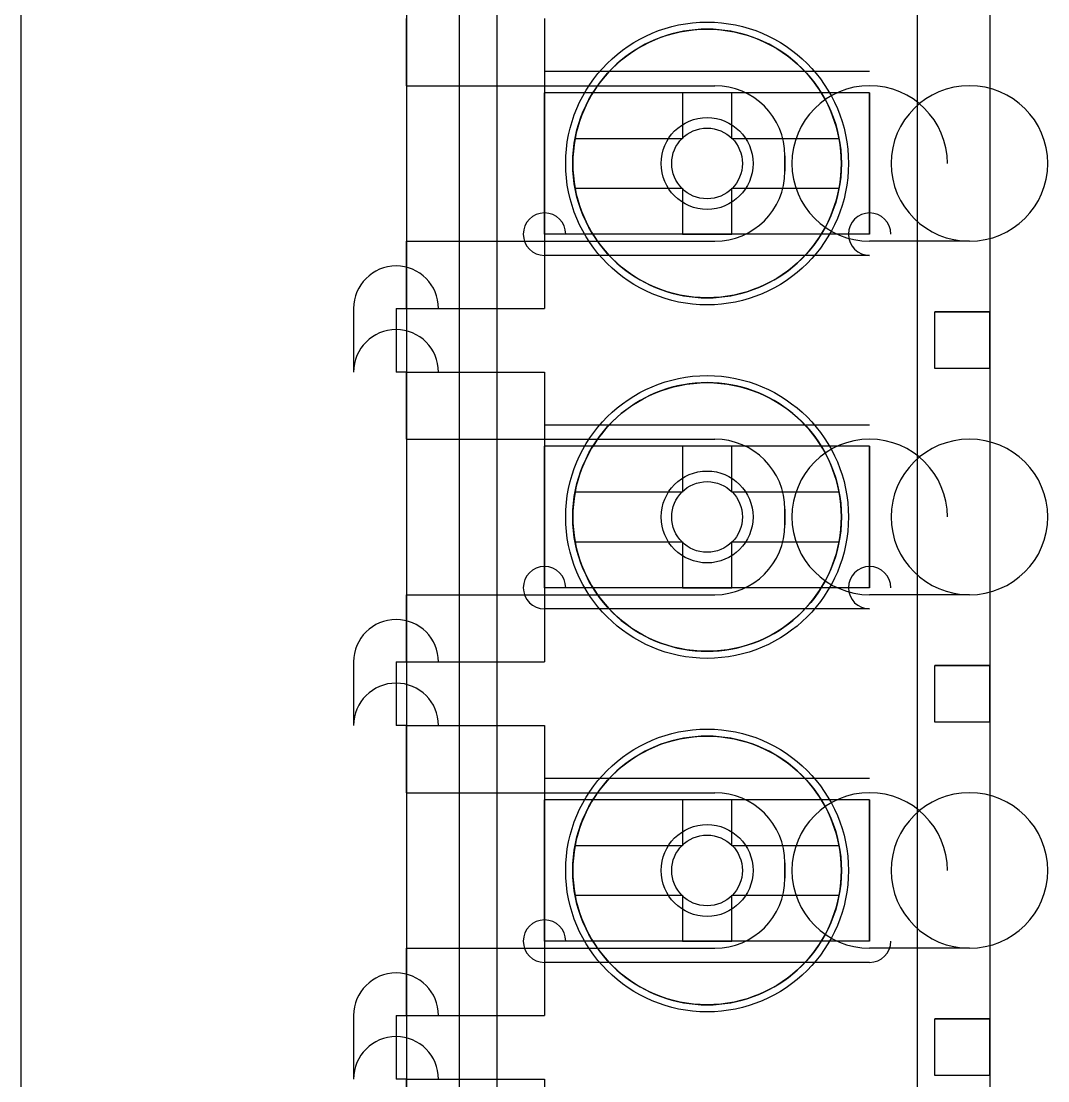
# Model space of a CAD drawing. Header units: millimetres. Extents: x 111.8 to 160, y -132.1 to -43.2.
# Drawn here: x 111.76 to 126.28, y -85.89 to -70.9 of the extents above; entities that cross this region are included whole.
import ezdxf

# ---------------------------------------------------------------- set-up
doc = ezdxf.new("R2010")
doc.units = ezdxf.units.MM
doc.layers.add('Feature', color=7, linetype='CONTINUOUS')

msp = doc.modelspace()

# ---------------------------------------------------------------- linework, layer by layer
at = {"layer": 'Feature'}
for p, q in [((111.76, -129.54), (111.76, -45.72)), ((111.76, -129.54, 1.58), (111.76, -45.72, 1.58)), ((111.76, -129.54, 1.58), (111.76, -45.72, 1.58)), ((111.76, -129.54), (111.76, -45.72)), ((117.957, -60.417, 8.73), (117.957, -100.417, 8.73)), ((117.957, -60.417, 8.73), (117.957, -100.417, 8.73)), ((118.487, -60.417, 13.03), (118.487, -100.417, 13.03)), ((118.487, -60.417, 13.03), (118.487, -100.417, 13.03)), ((124.433, -60.417, 13.03), (124.433, -100.417, 13.03)), ((124.433, -60.417, 13.03), (124.433, -100.417, 13.03)), ((125.463, -60.417, 1.63), (125.463, -100.417, 1.63)), ((125.463, -60.417, 1.63), (125.463, -100.417, 1.63)), ((117.213, -69.017, 1.63), (117.213, -71.817, 1.63)), ((117.213, -69.017, 1.63), (117.213, -71.817, 1.63)), ((117.213, -70.867, 8.73), (117.213, -74.967, 8.73)), ((117.213, -70.867, 8.73), (117.213, -74.967, 8.73)), ((117.213, -70.867, 8.13), (117.213, -74.967, 8.13)), ((117.213, -71.817, 2.43), (117.213, -70.867, 2.43)), ((117.213, -70.867, 8.13), (117.213, -74.967, 8.13)), ((117.213, -71.817, 2.43), (117.213, -70.867, 2.43)), ((119.163, -70.867, 8.13), (119.163, -74.967, 8.13)), ((119.163, -70.867, 8.13), (119.163, -74.967, 8.13)), ((119.163, -70.867, 2.43), (119.163, -71.817, 2.43)), ((119.163, -70.867, 2.43), (119.163, -71.817, 2.43)), ((125.463, -70.817, 4.63), (125.463, -75.017, 4.63)), ((125.463, -70.817, 4.63), (125.463, -75.017, 4.63)), ((119.163, -71.617, 5.58), (119.163, -71.617, 3.68)), ((123.763, -71.617, 3.68), (119.163, -71.617, 3.68)), ((123.763, -71.617, 5.58), (119.163, -71.617, 5.58)), ((119.163, -71.617, 5.58), (119.163, -71.617, 3.68)), ((123.763, -71.617, 3.68), (119.163, -71.617, 3.68)), ((123.763, -71.617, 5.58), (119.163, -71.617, 5.58)), ((123.763, -71.617, 5.58), (123.763, -71.617, 3.68)), ((123.763, -71.617, 5.58), (123.763, -71.617, 3.68)), ((117.213, -71.817, 1.63), (121.573, -71.817, 1.63)), ((117.213, -71.817, 2.43), (119.163, -71.817, 2.43)), ((117.213, -71.817, 1.63), (121.573, -71.817, 1.63)), ((117.213, -71.817, 2.43), (117.213, -71.817, 1.63)), ((117.213, -71.817, 2.43), (117.213, -71.817, 1.63)), ((117.213, -71.817, 2.43), (119.163, -71.817, 2.43)), ((119.163, -71.817, 2.43), (121.573, -71.817, 2.43)), ((119.163, -71.817, 2.43), (119.163, -74.017, 2.43)), ((119.163, -71.817, 2.43), (121.573, -71.817, 2.43)), ((119.163, -71.817, 2.43), (119.163, -74.017, 2.43)), ((119.163, -71.917, 3.38), (119.163, -73.917, 3.38)), ((119.163, -73.917, 5.88), (119.163, -71.917, 5.88)), ((123.763, -71.917, 3.38), (119.163, -71.917, 3.38)), ((123.763, -71.917, 5.88), (119.163, -71.917, 5.88)), ((119.163, -73.917, 5.88), (119.163, -71.917, 5.88)), ((123.763, -71.917, 5.88), (119.163, -71.917, 5.88)), ((123.763, -71.917, 3.38), (119.163, -71.917, 3.38)), ((119.163, -71.917, 3.38), (119.163, -73.917, 3.38)), ((121.813, -71.917, 12.13), (121.113, -71.917, 12.13)), ((121.113, -71.917, 12.13), (121.113, -72.567, 12.13)), ((121.113, -71.917, 12.83), (121.113, -72.567, 12.83)), ((121.813, -71.917, 12.83), (121.113, -71.917, 12.83)), ((121.813, -71.917, 12.13), (121.113, -71.917, 12.13)), ((121.113, -71.917, 12.83), (121.113, -71.917, 12.13)), ((121.813, -71.917, 12.83), (121.113, -71.917, 12.83)), ((121.113, -71.917, 12.83), (121.113, -72.567, 12.83)), ((121.113, -71.917, 12.83), (121.113, -71.917, 12.13)), ((121.113, -71.917, 12.13), (121.113, -72.567, 12.13)), ((121.573, -71.817, 2.43), (121.573, -71.817, 1.63)), ((121.573, -71.817, 2.43), (121.573, -71.817, 1.63)), ((121.813, -72.567, 12.13), (121.813, -71.917, 12.13)), ((121.813, -72.567, 12.83), (121.813, -71.917, 12.83)), ((121.813, -72.567, 12.83), (121.813, -71.917, 12.83)), ((121.813, -72.567, 12.13), (121.813, -71.917, 12.13)), ((121.813, -71.917, 12.83), (121.813, -71.917, 12.13)), ((121.813, -71.917, 12.83), (121.813, -71.917, 12.13)), ((123.763, -72.917, 5.88), (123.763, -71.917, 5.88)), ((123.763, -71.917, 3.38), (123.763, -73.917, 3.38)), ((123.763, -72.917, 5.88), (123.763, -71.917, 5.88)), ((123.763, -71.917, 3.38), (123.763, -73.917, 3.38)), ((119.595, -72.567, 12.83), (119.595, -72.567, 12.13)), ((121.113, -72.567, 12.13), (119.595, -72.567, 12.13)), ((121.113, -72.567, 12.83), (119.595, -72.567, 12.83)), ((121.113, -72.567, 12.13), (119.595, -72.567, 12.13)), ((119.595, -72.567, 12.83), (119.595, -72.567, 12.13)), ((121.113, -72.567, 12.83), (119.595, -72.567, 12.83)), ((121.113, -72.567, 12.13), (121.113, -72.567, 12.83)), ((121.113, -72.567, 12.13), (121.113, -72.567, 12.83)), ((123.33, -72.567, 12.13), (121.813, -72.567, 12.13)), ((123.33, -72.567, 12.83), (121.813, -72.567, 12.83)), ((123.33, -72.567, 12.83), (121.813, -72.567, 12.83)), ((123.33, -72.567, 12.13), (121.813, -72.567, 12.13)), ((121.813, -72.567, 12.83), (121.813, -72.567, 12.13)), ((121.813, -72.567, 12.83), (121.813, -72.567, 12.13)), ((123.33, -72.567, 12.83), (123.33, -72.567, 12.13)), ((123.33, -72.567, 12.83), (123.33, -72.567, 12.13)), ((122.563, -72.807, 1.63), (122.563, -73.027, 1.63)), ((122.563, -72.807, 1.63), (122.563, -73.027, 1.63)), ((122.563, -73.027, 2.43), (122.563, -72.807, 2.43)), ((122.563, -72.807, 2.43), (122.563, -72.807, 1.63)), ((122.563, -72.807, 2.43), (122.563, -72.807, 1.63)), ((122.563, -73.027, 2.43), (122.563, -72.807, 2.43)), ((122.113, -72.917), (122.113, -72.917, 1.58)), ((122.113, -72.917), (122.113, -72.917, 1.58)), ((123.763, -73.917, 5.88), (123.763, -72.917, 5.88)), ((123.763, -73.917, 5.88), (123.763, -72.917, 5.88)), ((122.563, -73.027, 1.63), (122.563, -73.027, 2.43)), ((122.563, -73.027, 1.63), (122.563, -73.027, 2.43)), ((119.595, -73.267, 12.83), (119.595, -73.267, 12.13)), ((119.595, -73.267, 12.83), (121.113, -73.267, 12.83)), ((119.595, -73.267, 12.83), (121.113, -73.267, 12.83)), ((119.595, -73.267, 12.83), (119.595, -73.267, 12.13)), ((119.595, -73.267, 12.13), (121.113, -73.267, 12.13)), ((119.595, -73.267, 12.13), (121.113, -73.267, 12.13)), ((121.113, -73.267, 12.83), (121.113, -73.917, 12.83)), ((121.113, -73.267, 12.83), (121.113, -73.267, 12.13)), ((121.113, -73.267, 12.13), (121.113, -73.917, 12.13)), ((121.113, -73.267, 12.83), (121.113, -73.917, 12.83)), ((121.113, -73.267, 12.83), (121.113, -73.267, 12.13)), ((121.113, -73.267, 12.13), (121.113, -73.917, 12.13)), ((121.813, -73.267, 12.83), (123.33, -73.267, 12.83)), ((121.813, -73.917, 12.83), (121.813, -73.267, 12.83)), ((121.813, -73.917, 12.13), (121.813, -73.267, 12.13)), ((121.813, -73.267, 12.13), (123.33, -73.267, 12.13)), ((121.813, -73.267, 12.83), (123.33, -73.267, 12.83)), ((121.813, -73.267, 12.13), (121.813, -73.267, 12.83)), ((121.813, -73.267, 12.13), (123.33, -73.267, 12.13)), ((121.813, -73.917, 12.83), (121.813, -73.267, 12.83)), ((121.813, -73.917, 12.13), (121.813, -73.267, 12.13)), ((121.813, -73.267, 12.13), (121.813, -73.267, 12.83)), ((123.33, -73.267, 12.83), (123.33, -73.267, 12.13)), ((123.33, -73.267, 12.83), (123.33, -73.267, 12.13)), ((121.463, -73.417, 2.43), (121.463, -73.417, -1.97)), ((121.463, -73.417, 2.43), (121.463, -73.417, -1.97)), ((117.213, -74.017, 1.63), (121.573, -74.017, 1.63)), ((117.213, -74.017, 1.63), (117.213, -76.817, 1.63)), ((117.213, -74.017, 1.63), (117.213, -74.017, 2.43)), ((117.213, -74.967, 2.43), (117.213, -74.017, 2.43)), ((117.213, -74.017, 1.63), (117.213, -76.817, 1.63)), ((117.213, -74.017, 1.63), (121.573, -74.017, 1.63)), ((117.213, -74.017, 2.43), (119.163, -74.017, 2.43)), ((117.213, -74.017, 1.63), (117.213, -74.017, 2.43)), ((117.213, -74.967, 2.43), (117.213, -74.017, 2.43)), ((117.213, -74.017, 2.43), (119.163, -74.017, 2.43)), ((123.763, -73.917, 5.88), (119.163, -73.917, 5.88)), ((123.763, -73.917, 5.88), (119.163, -73.917, 5.88)), ((123.763, -73.917, 3.38), (119.163, -73.917, 3.38)), ((123.763, -73.917, 3.38), (119.163, -73.917, 3.38)), ((119.163, -74.017, 2.43), (121.573, -74.017, 2.43)), ((119.163, -74.017, 2.43), (119.163, -74.967, 2.43)), ((119.163, -74.017, 2.43), (119.163, -74.967, 2.43)), ((119.163, -74.017, 2.43), (121.573, -74.017, 2.43)), ((121.113, -73.917, 12.83), (121.813, -73.917, 12.83)), ((121.113, -73.917, 12.13), (121.813, -73.917, 12.13)), ((121.113, -73.917, 12.83), (121.113, -73.917, 12.13)), ((121.113, -73.917, 12.83), (121.113, -73.917, 12.13)), ((121.113, -73.917, 12.13), (121.813, -73.917, 12.13)), ((121.113, -73.917, 12.83), (121.813, -73.917, 12.83)), ((121.573, -74.017, 1.63), (121.573, -74.017, 2.43)), ((121.573, -74.017, 1.63), (121.573, -74.017, 2.43)), ((121.813, -73.917, 12.83), (121.813, -73.917, 12.13)), ((121.813, -73.917, 12.83), (121.813, -73.917, 12.13)), ((125.175, -74.017, 6.98), (123.763, -74.017, 6.98)), ((125.175, -74.017, 6.98), (123.763, -74.017, 6.98)), ((119.163, -74.217, 3.68), (119.163, -74.217, 5.58)), ((123.763, -74.217, 5.58), (119.163, -74.217, 5.58)), ((123.763, -74.217, 3.68), (119.163, -74.217, 3.68)), ((119.163, -74.217, 3.68), (119.163, -74.217, 5.58)), ((123.763, -74.217, 5.58), (119.163, -74.217, 5.58)), ((123.763, -74.217, 3.68), (119.163, -74.217, 3.68)), ((123.763, -74.217, 3.68), (123.763, -74.217, 5.58)), ((123.763, -74.217, 3.68), (123.763, -74.217, 5.58)), ((121.463, -74.817, 8.13), (121.463, -74.817, 12.83)), ((121.463, -74.817, 8.13), (121.463, -74.817, 12.83)), ((121.463, -74.917, 13.03), (121.463, -74.917, 8.13)), ((121.463, -74.917, 13.03), (121.463, -74.917, 8.13)), ((116.463, -74.967, 8.13), (116.463, -74.967, 5.83)), ((116.463, -74.967, 8.13), (116.463, -75.867, 8.13)), ((116.463, -74.967, 8.13), (116.463, -74.967, 5.83)), ((116.463, -74.967, 8.13), (116.463, -75.867, 8.13)), ((116.463, -74.967, 5.83), (116.463, -75.867, 5.83)), ((116.463, -74.967, 5.83), (116.463, -75.867, 5.83)), ((117.063, -74.967, 8.73), (117.213, -74.967, 8.73)), ((117.063, -74.967, 8.73), (117.063, -75.867, 8.73)), ((117.063, -74.967, 5.23), (117.213, -74.967, 5.23)), ((117.063, -74.967, 8.73), (117.213, -74.967, 8.73)), ((117.063, -74.967, 8.73), (117.063, -75.867, 8.73)), ((117.063, -74.967, 5.23), (117.063, -75.867, 5.23)), ((117.063, -74.967, 5.23), (117.213, -74.967, 5.23)), ((117.063, -74.967, 5.23), (117.063, -75.867, 5.23)), ((117.213, -74.967, 8.13), (117.213, -74.967, 8.73)), ((117.213, -74.967, 8.13), (117.213, -74.967, 8.73)), ((117.213, -74.967, 8.13), (119.163, -74.967, 8.13)), ((117.213, -74.967, 2.43), (119.163, -74.967, 2.43)), ((117.213, -74.967, 5.23), (117.213, -74.967, 2.43)), ((117.213, -74.967, 5.23), (117.213, -74.967, 2.43)), ((117.213, -74.967, 5.23), (117.213, -75.867, 5.23)), ((117.213, -74.967, 8.13), (119.163, -74.967, 8.13)), ((117.213, -74.967, 5.23), (117.213, -75.867, 5.23)), ((117.213, -74.967, 2.43), (119.163, -74.967, 2.43)), ((119.163, -74.967, 2.43), (119.163, -74.967, 8.13)), ((119.163, -74.967, 2.43), (119.163, -74.967, 8.13)), ((124.683, -75.817, 10.99), (124.683, -75.017, 10.99)), ((124.683, -75.017, 10.99), (125.463, -75.017, 4.63)), ((125.463, -75.017, 10.99), (124.683, -75.017, 10.99)), ((124.683, -75.017, 10.99), (125.463, -75.017, 4.63)), ((124.683, -75.817, 10.99), (124.683, -75.017, 10.99)), ((125.463, -75.017, 10.99), (124.683, -75.017, 10.99)), ((125.463, -75.017, 10.99), (125.463, -75.017, 4.63)), ((125.463, -75.817, 10.99), (125.463, -75.017, 10.99)), ((125.463, -75.017, 10.99), (125.463, -75.017, 4.63)), ((125.463, -75.817, 10.99), (125.463, -75.017, 10.99)), ((125.463, -75.817, 4.63), (124.683, -75.817, 10.99)), ((125.463, -75.817, 10.99), (124.683, -75.817, 10.99)), ((125.463, -75.817, 4.63), (124.683, -75.817, 10.99)), ((125.463, -75.817, 10.99), (124.683, -75.817, 10.99)), ((125.463, -75.817, 4.63), (125.463, -75.817, 10.99)), ((125.463, -75.817, 4.63), (125.463, -80.017, 4.63)), ((125.463, -75.817, 4.63), (125.463, -80.017, 4.63)), ((125.463, -75.817, 4.63), (125.463, -75.817, 10.99)), ((116.463, -75.867, 5.83), (116.463, -75.867, 8.13)), ((116.463, -75.867, 5.83), (116.463, -75.867, 8.13)), ((117.213, -75.867, 8.73), (117.063, -75.867, 8.73)), ((117.213, -75.867, 8.73), (117.063, -75.867, 8.73)), ((117.213, -75.867, 5.23), (117.063, -75.867, 5.23)), ((117.213, -75.867, 5.23), (117.063, -75.867, 5.23)), ((117.213, -75.867, 8.73), (117.213, -79.967, 8.73)), ((117.213, -75.867, 2.43), (117.213, -75.867, 5.23)), ((117.213, -75.867, 2.43), (119.163, -75.867, 2.43)), ((117.213, -75.867, 8.13), (119.163, -75.867, 8.13)), ((117.213, -75.867, 8.13), (117.213, -75.867, 8.73)), ((117.213, -75.867, 8.73), (117.213, -79.967, 8.73)), ((117.213, -75.867, 8.13), (117.213, -75.867, 8.73)), ((117.213, -75.867, 8.13), (117.213, -79.967, 8.13)), ((117.213, -75.867, 2.43), (117.213, -75.867, 5.23)), ((117.213, -76.817, 2.43), (117.213, -75.867, 2.43)), ((117.213, -75.867, 8.13), (119.163, -75.867, 8.13)), ((117.213, -75.867, 8.13), (117.213, -79.967, 8.13)), ((117.213, -75.867, 2.43), (119.163, -75.867, 2.43)), ((117.213, -76.817, 2.43), (117.213, -75.867, 2.43)), ((119.163, -75.867, 2.43), (119.163, -75.867, 8.13)), ((119.163, -75.867, 8.13), (119.163, -79.967, 8.13)), ((119.163, -75.867, 2.43), (119.163, -75.867, 8.13)), ((119.163, -75.867, 8.13), (119.163, -79.967, 8.13)), ((119.163, -75.867, 2.43), (119.163, -76.817, 2.43)), ((119.163, -75.867, 2.43), (119.163, -76.817, 2.43)), ((119.163, -76.617, 5.58), (119.163, -76.617, 3.68)), ((123.763, -76.617, 3.68), (119.163, -76.617, 3.68)), ((123.763, -76.617, 5.58), (119.163, -76.617, 5.58)), ((119.163, -76.617, 5.58), (119.163, -76.617, 3.68)), ((123.763, -76.617, 3.68), (119.163, -76.617, 3.68)), ((123.763, -76.617, 5.58), (119.163, -76.617, 5.58)), ((123.763, -76.617, 5.58), (123.763, -76.617, 3.68)), ((123.763, -76.617, 5.58), (123.763, -76.617, 3.68)), ((117.213, -76.817, 1.63), (121.573, -76.817, 1.63)), ((117.213, -76.817, 2.43), (119.163, -76.817, 2.43)), ((117.213, -76.817, 1.63), (121.573, -76.817, 1.63)), ((117.213, -76.817, 2.43), (117.213, -76.817, 1.63)), ((117.213, -76.817, 2.43), (117.213, -76.817, 1.63)), ((117.213, -76.817, 2.43), (119.163, -76.817, 2.43)), ((119.163, -76.817, 2.43), (121.573, -76.817, 2.43)), ((119.163, -76.817, 2.43), (119.163, -79.017, 2.43)), ((119.163, -76.817, 2.43), (121.573, -76.817, 2.43)), ((119.163, -76.817, 2.43), (119.163, -79.017, 2.43)), ((121.573, -76.817, 2.43), (121.573, -76.817, 1.63)), ((121.573, -76.817, 2.43), (121.573, -76.817, 1.63)), ((119.163, -76.917, 3.38), (119.163, -78.917, 3.38)), ((119.163, -78.917, 5.88), (119.163, -76.917, 5.88)), ((123.763, -76.917, 3.38), (119.163, -76.917, 3.38)), ((123.763, -76.917, 5.88), (119.163, -76.917, 5.88)), ((119.163, -78.917, 5.88), (119.163, -76.917, 5.88)), ((123.763, -76.917, 5.88), (119.163, -76.917, 5.88)), ((123.763, -76.917, 3.38), (119.163, -76.917, 3.38)), ((119.163, -76.917, 3.38), (119.163, -78.917, 3.38)), ((121.813, -76.917, 12.13), (121.113, -76.917, 12.13)), ((121.113, -76.917, 12.13), (121.113, -77.567, 12.13)), ((121.113, -76.917, 12.83), (121.113, -77.567, 12.83)), ((121.813, -76.917, 12.83), (121.113, -76.917, 12.83)), ((121.813, -76.917, 12.13), (121.113, -76.917, 12.13)), ((121.113, -76.917, 12.83), (121.113, -76.917, 12.13)), ((121.813, -76.917, 12.83), (121.113, -76.917, 12.83)), ((121.113, -76.917, 12.83), (121.113, -77.567, 12.83)), ((121.113, -76.917, 12.83), (121.113, -76.917, 12.13)), ((121.113, -76.917, 12.13), (121.113, -77.567, 12.13)), ((121.813, -77.567, 12.13), (121.813, -76.917, 12.13)), ((121.813, -77.567, 12.83), (121.813, -76.917, 12.83)), ((121.813, -77.567, 12.83), (121.813, -76.917, 12.83)), ((121.813, -77.567, 12.13), (121.813, -76.917, 12.13)), ((121.813, -76.917, 12.83), (121.813, -76.917, 12.13)), ((121.813, -76.917, 12.83), (121.813, -76.917, 12.13)), ((123.763, -77.917, 5.88), (123.763, -76.917, 5.88)), ((123.763, -76.917, 3.38), (123.763, -78.917, 3.38)), ((123.763, -77.917, 5.88), (123.763, -76.917, 5.88)), ((123.763, -76.917, 3.38), (123.763, -78.917, 3.38)), ((119.595, -77.567, 12.83), (119.595, -77.567, 12.13)), ((121.113, -77.567, 12.13), (119.595, -77.567, 12.13)), ((121.113, -77.567, 12.83), (119.595, -77.567, 12.83)), ((121.113, -77.567, 12.13), (119.595, -77.567, 12.13)), ((119.595, -77.567, 12.83), (119.595, -77.567, 12.13)), ((121.113, -77.567, 12.83), (119.595, -77.567, 12.83)), ((121.113, -77.567, 12.13), (121.113, -77.567, 12.83)), ((121.113, -77.567, 12.13), (121.113, -77.567, 12.83)), ((123.33, -77.567, 12.13), (121.813, -77.567, 12.13)), ((123.33, -77.567, 12.83), (121.813, -77.567, 12.83)), ((123.33, -77.567, 12.83), (121.813, -77.567, 12.83)), ((123.33, -77.567, 12.13), (121.813, -77.567, 12.13)), ((121.813, -77.567, 12.83), (121.813, -77.567, 12.13)), ((121.813, -77.567, 12.83), (121.813, -77.567, 12.13)), ((123.33, -77.567, 12.83), (123.33, -77.567, 12.13)), ((123.33, -77.567, 12.83), (123.33, -77.567, 12.13)), ((122.113, -77.917), (122.113, -77.917, 1.58)), ((122.113, -77.917), (122.113, -77.917, 1.58)), ((122.563, -77.807, 1.63), (122.563, -78.027, 1.63)), ((122.563, -77.807, 1.63), (122.563, -78.027, 1.63)), ((122.563, -78.027, 2.43), (122.563, -77.807, 2.43)), ((122.563, -77.807, 2.43), (122.563, -77.807, 1.63)), ((122.563, -77.807, 2.43), (122.563, -77.807, 1.63)), ((122.563, -78.027, 2.43), (122.563, -77.807, 2.43)), ((123.763, -78.917, 5.88), (123.763, -77.917, 5.88)), ((123.763, -78.917, 5.88), (123.763, -77.917, 5.88)), ((122.563, -78.027, 1.63), (122.563, -78.027, 2.43)), ((122.563, -78.027, 1.63), (122.563, -78.027, 2.43)), ((119.595, -78.267, 12.83), (119.595, -78.267, 12.13)), ((119.595, -78.267, 12.83), (121.113, -78.267, 12.83)), ((119.595, -78.267, 12.83), (121.113, -78.267, 12.83)), ((119.595, -78.267, 12.83), (119.595, -78.267, 12.13)), ((119.595, -78.267, 12.13), (121.113, -78.267, 12.13)), ((119.595, -78.267, 12.13), (121.113, -78.267, 12.13)), ((121.113, -78.267, 12.83), (121.113, -78.917, 12.83)), ((121.113, -78.267, 12.83), (121.113, -78.267, 12.13)), ((121.113, -78.267, 12.13), (121.113, -78.917, 12.13)), ((121.113, -78.267, 12.83), (121.113, -78.917, 12.83)), ((121.113, -78.267, 12.83), (121.113, -78.267, 12.13)), ((121.113, -78.267, 12.13), (121.113, -78.917, 12.13)), ((121.813, -78.267, 12.83), (123.33, -78.267, 12.83)), ((121.813, -78.917, 12.83), (121.813, -78.267, 12.83)), ((121.813, -78.917, 12.13), (121.813, -78.267, 12.13)), ((121.813, -78.267, 12.13), (123.33, -78.267, 12.13)), ((121.813, -78.267, 12.83), (123.33, -78.267, 12.83)), ((121.813, -78.267, 12.13), (121.813, -78.267, 12.83)), ((121.813, -78.267, 12.13), (123.33, -78.267, 12.13)), ((121.813, -78.917, 12.83), (121.813, -78.267, 12.83)), ((121.813, -78.917, 12.13), (121.813, -78.267, 12.13)), ((121.813, -78.267, 12.13), (121.813, -78.267, 12.83)), ((123.33, -78.267, 12.83), (123.33, -78.267, 12.13)), ((123.33, -78.267, 12.83), (123.33, -78.267, 12.13)), ((121.463, -78.417, 2.43), (121.463, -78.417, -1.97)), ((121.463, -78.417, 2.43), (121.463, -78.417, -1.97)), ((123.763, -78.917, 5.88), (119.163, -78.917, 5.88)), ((123.763, -78.917, 5.88), (119.163, -78.917, 5.88)), ((123.763, -78.917, 3.38), (119.163, -78.917, 3.38)), ((123.763, -78.917, 3.38), (119.163, -78.917, 3.38)), ((121.113, -78.917, 12.83), (121.813, -78.917, 12.83)), ((121.113, -78.917, 12.13), (121.813, -78.917, 12.13)), ((121.113, -78.917, 12.83), (121.113, -78.917, 12.13)), ((121.113, -78.917, 12.83), (121.113, -78.917, 12.13)), ((121.113, -78.917, 12.13), (121.813, -78.917, 12.13)), ((121.113, -78.917, 12.83), (121.813, -78.917, 12.83)), ((121.813, -78.917, 12.83), (121.813, -78.917, 12.13)), ((121.813, -78.917, 12.83), (121.813, -78.917, 12.13)), ((117.213, -79.017, 1.63), (121.573, -79.017, 1.63)), ((117.213, -79.017, 1.63), (117.213, -81.817, 1.63)), ((117.213, -79.017, 1.63), (117.213, -79.017, 2.43)), ((117.213, -79.967, 2.43), (117.213, -79.017, 2.43)), ((117.213, -79.017, 1.63), (117.213, -81.817, 1.63)), ((117.213, -79.017, 1.63), (121.573, -79.017, 1.63)), ((117.213, -79.017, 2.43), (119.163, -79.017, 2.43)), ((117.213, -79.017, 1.63), (117.213, -79.017, 2.43)), ((117.213, -79.967, 2.43), (117.213, -79.017, 2.43)), ((117.213, -79.017, 2.43), (119.163, -79.017, 2.43)), ((119.163, -79.017, 2.43), (121.573, -79.017, 2.43)), ((119.163, -79.017, 2.43), (119.163, -79.967, 2.43)), ((119.163, -79.017, 2.43), (119.163, -79.967, 2.43)), ((119.163, -79.017, 2.43), (121.573, -79.017, 2.43)), ((121.573, -79.017, 1.63), (121.573, -79.017, 2.43)), ((121.573, -79.017, 1.63), (121.573, -79.017, 2.43)), ((125.175, -79.017, 6.98), (123.763, -79.017, 6.98)), ((125.175, -79.017, 6.98), (123.763, -79.017, 6.98)), ((119.163, -79.217, 3.68), (119.163, -79.217, 5.58)), ((123.763, -79.217, 5.58), (119.163, -79.217, 5.58)), ((123.763, -79.217, 3.68), (119.163, -79.217, 3.68)), ((119.163, -79.217, 3.68), (119.163, -79.217, 5.58)), ((123.763, -79.217, 5.58), (119.163, -79.217, 5.58)), ((123.763, -79.217, 3.68), (119.163, -79.217, 3.68)), ((123.763, -79.217, 3.68), (123.763, -79.217, 5.58)), ((123.763, -79.217, 3.68), (123.763, -79.217, 5.58)), ((121.463, -79.817, 8.13), (121.463, -79.817, 12.83)), ((121.463, -79.817, 8.13), (121.463, -79.817, 12.83)), ((116.463, -79.967, 8.13), (116.463, -79.967, 5.83)), ((116.463, -79.967, 8.13), (116.463, -80.867, 8.13)), ((116.463, -79.967, 8.13), (116.463, -79.967, 5.83)), ((116.463, -79.967, 8.13), (116.463, -80.867, 8.13)), ((116.463, -79.967, 5.83), (116.463, -80.867, 5.83)), ((116.463, -79.967, 5.83), (116.463, -80.867, 5.83)), ((117.063, -79.967, 8.73), (117.213, -79.967, 8.73)), ((117.063, -79.967, 8.73), (117.063, -80.867, 8.73)), ((117.063, -79.967, 5.23), (117.213, -79.967, 5.23)), ((117.063, -79.967, 8.73), (117.213, -79.967, 8.73)), ((117.063, -79.967, 8.73), (117.063, -80.867, 8.73)), ((117.063, -79.967, 5.23), (117.063, -80.867, 5.23)), ((117.063, -79.967, 5.23), (117.213, -79.967, 5.23)), ((117.063, -79.967, 5.23), (117.063, -80.867, 5.23)), ((117.213, -79.967, 8.13), (117.213, -79.967, 8.73)), ((117.213, -79.967, 8.13), (117.213, -79.967, 8.73)), ((117.213, -79.967, 8.13), (119.163, -79.967, 8.13)), ((117.213, -79.967, 2.43), (119.163, -79.967, 2.43)), ((117.213, -79.967, 5.23), (117.213, -79.967, 2.43)), ((117.213, -79.967, 5.23), (117.213, -79.967, 2.43)), ((117.213, -79.967, 5.23), (117.213, -80.867, 5.23)), ((117.213, -79.967, 8.13), (119.163, -79.967, 8.13)), ((117.213, -79.967, 5.23), (117.213, -80.867, 5.23)), ((117.213, -79.967, 2.43), (119.163, -79.967, 2.43)), ((119.163, -79.967, 2.43), (119.163, -79.967, 8.13)), ((119.163, -79.967, 2.43), (119.163, -79.967, 8.13)), ((121.463, -79.917, 13.03), (121.463, -79.917, 8.13)), ((121.463, -79.917, 13.03), (121.463, -79.917, 8.13)), ((124.683, -80.817, 10.99), (124.683, -80.017, 10.99)), ((124.683, -80.017, 10.99), (125.463, -80.017, 4.63)), ((125.463, -80.017, 10.99), (124.683, -80.017, 10.99)), ((124.683, -80.017, 10.99), (125.463, -80.017, 4.63)), ((124.683, -80.817, 10.99), (124.683, -80.017, 10.99)), ((125.463, -80.017, 10.99), (124.683, -80.017, 10.99)), ((125.463, -80.017, 10.99), (125.463, -80.017, 4.63)), ((125.463, -80.817, 10.99), (125.463, -80.017, 10.99)), ((125.463, -80.017, 10.99), (125.463, -80.017, 4.63)), ((125.463, -80.817, 10.99), (125.463, -80.017, 10.99)), ((116.463, -80.867, 5.83), (116.463, -80.867, 8.13)), ((116.463, -80.867, 5.83), (116.463, -80.867, 8.13)), ((117.213, -80.867, 8.73), (117.063, -80.867, 8.73)), ((117.213, -80.867, 8.73), (117.063, -80.867, 8.73)), ((117.213, -80.867, 5.23), (117.063, -80.867, 5.23)), ((117.213, -80.867, 5.23), (117.063, -80.867, 5.23)), ((117.213, -80.867, 8.73), (117.213, -84.967, 8.73)), ((117.213, -80.867, 2.43), (117.213, -80.867, 5.23)), ((117.213, -80.867, 2.43), (119.163, -80.867, 2.43)), ((117.213, -80.867, 8.13), (119.163, -80.867, 8.13)), ((117.213, -80.867, 8.13), (117.213, -80.867, 8.73)), ((117.213, -80.867, 8.73), (117.213, -84.967, 8.73)), ((117.213, -80.867, 8.13), (117.213, -80.867, 8.73)), ((117.213, -80.867, 8.13), (117.213, -84.967, 8.13)), ((117.213, -80.867, 2.43), (117.213, -80.867, 5.23)), ((117.213, -81.817, 2.43), (117.213, -80.867, 2.43)), ((117.213, -80.867, 8.13), (119.163, -80.867, 8.13)), ((117.213, -80.867, 8.13), (117.213, -84.967, 8.13)), ((117.213, -80.867, 2.43), (119.163, -80.867, 2.43)), ((117.213, -81.817, 2.43), (117.213, -80.867, 2.43)), ((119.163, -80.867, 2.43), (119.163, -80.867, 8.13)), ((119.163, -80.867, 8.13), (119.163, -84.967, 8.13)), ((119.163, -80.867, 2.43), (119.163, -80.867, 8.13)), ((119.163, -80.867, 8.13), (119.163, -84.967, 8.13)), ((119.163, -80.867, 2.43), (119.163, -81.817, 2.43)), ((119.163, -80.867, 2.43), (119.163, -81.817, 2.43)), ((125.463, -80.817, 4.63), (124.683, -80.817, 10.99)), ((125.463, -80.817, 10.99), (124.683, -80.817, 10.99)), ((125.463, -80.817, 4.63), (124.683, -80.817, 10.99)), ((125.463, -80.817, 10.99), (124.683, -80.817, 10.99)), ((125.463, -80.817, 4.63), (125.463, -80.817, 10.99)), ((125.463, -80.817, 4.63), (125.463, -85.017, 4.63)), ((125.463, -80.817, 4.63), (125.463, -85.017, 4.63)), ((125.463, -80.817, 4.63), (125.463, -80.817, 10.99)), ((119.163, -81.617, 5.58), (119.163, -81.617, 3.68)), ((123.763, -81.617, 3.68), (119.163, -81.617, 3.68)), ((123.763, -81.617, 5.58), (119.163, -81.617, 5.58)), ((119.163, -81.617, 5.58), (119.163, -81.617, 3.68)), ((123.763, -81.617, 3.68), (119.163, -81.617, 3.68)), ((123.763, -81.617, 5.58), (119.163, -81.617, 5.58)), ((123.763, -81.617, 5.58), (123.763, -81.617, 3.68)), ((123.763, -81.617, 5.58), (123.763, -81.617, 3.68)), ((117.213, -81.817, 1.63), (121.573, -81.817, 1.63)), ((117.213, -81.817, 2.43), (119.163, -81.817, 2.43)), ((117.213, -81.817, 1.63), (121.573, -81.817, 1.63)), ((117.213, -81.817, 2.43), (117.213, -81.817, 1.63)), ((117.213, -81.817, 2.43), (117.213, -81.817, 1.63)), ((117.213, -81.817, 2.43), (119.163, -81.817, 2.43)), ((119.163, -81.817, 2.43), (121.573, -81.817, 2.43)), ((119.163, -81.817, 2.43), (119.163, -84.017, 2.43)), ((119.163, -81.817, 2.43), (121.573, -81.817, 2.43)), ((119.163, -81.817, 2.43), (119.163, -84.017, 2.43)), ((121.573, -81.817, 2.43), (121.573, -81.817, 1.63)), ((121.573, -81.817, 2.43), (121.573, -81.817, 1.63)), ((119.163, -81.917, 3.38), (119.163, -83.917, 3.38)), ((119.163, -83.917, 5.88), (119.163, -81.917, 5.88)), ((123.763, -81.917, 3.38), (119.163, -81.917, 3.38)), ((123.763, -81.917, 5.88), (119.163, -81.917, 5.88)), ((119.163, -83.917, 5.88), (119.163, -81.917, 5.88)), ((123.763, -81.917, 5.88), (119.163, -81.917, 5.88)), ((123.763, -81.917, 3.38), (119.163, -81.917, 3.38)), ((119.163, -81.917, 3.38), (119.163, -83.917, 3.38)), ((121.813, -81.917, 12.13), (121.113, -81.917, 12.13)), ((121.113, -81.917, 12.13), (121.113, -82.567, 12.13)), ((121.113, -81.917, 12.83), (121.113, -82.567, 12.83)), ((121.813, -81.917, 12.83), (121.113, -81.917, 12.83)), ((121.813, -81.917, 12.13), (121.113, -81.917, 12.13)), ((121.113, -81.917, 12.83), (121.113, -81.917, 12.13)), ((121.813, -81.917, 12.83), (121.113, -81.917, 12.83)), ((121.113, -81.917, 12.83), (121.113, -82.567, 12.83)), ((121.113, -81.917, 12.83), (121.113, -81.917, 12.13)), ((121.113, -81.917, 12.13), (121.113, -82.567, 12.13)), ((121.813, -82.567, 12.13), (121.813, -81.917, 12.13)), ((121.813, -82.567, 12.83), (121.813, -81.917, 12.83)), ((121.813, -82.567, 12.83), (121.813, -81.917, 12.83)), ((121.813, -82.567, 12.13), (121.813, -81.917, 12.13)), ((121.813, -81.917, 12.83), (121.813, -81.917, 12.13)), ((121.813, -81.917, 12.83), (121.813, -81.917, 12.13)), ((123.763, -82.917, 5.88), (123.763, -81.917, 5.88)), ((123.763, -81.917, 3.38), (123.763, -83.917, 3.38)), ((123.763, -82.917, 5.88), (123.763, -81.917, 5.88)), ((123.763, -81.917, 3.38), (123.763, -83.917, 3.38)), ((119.595, -82.567, 12.83), (119.595, -82.567, 12.13)), ((121.113, -82.567, 12.13), (119.595, -82.567, 12.13)), ((121.113, -82.567, 12.83), (119.595, -82.567, 12.83)), ((121.113, -82.567, 12.13), (119.595, -82.567, 12.13)), ((119.595, -82.567, 12.83), (119.595, -82.567, 12.13)), ((121.113, -82.567, 12.83), (119.595, -82.567, 12.83)), ((121.113, -82.567, 12.13), (121.113, -82.567, 12.83)), ((121.113, -82.567, 12.13), (121.113, -82.567, 12.83)), ((123.33, -82.567, 12.13), (121.813, -82.567, 12.13)), ((123.33, -82.567, 12.83), (121.813, -82.567, 12.83)), ((123.33, -82.567, 12.83), (121.813, -82.567, 12.83)), ((123.33, -82.567, 12.13), (121.813, -82.567, 12.13)), ((121.813, -82.567, 12.83), (121.813, -82.567, 12.13)), ((121.813, -82.567, 12.83), (121.813, -82.567, 12.13)), ((123.33, -82.567, 12.83), (123.33, -82.567, 12.13)), ((123.33, -82.567, 12.83), (123.33, -82.567, 12.13)), ((122.563, -82.807, 1.63), (122.563, -83.027, 1.63)), ((122.563, -82.807, 1.63), (122.563, -83.027, 1.63)), ((122.563, -83.027, 2.43), (122.563, -82.807, 2.43)), ((122.563, -82.807, 2.43), (122.563, -82.807, 1.63)), ((122.563, -82.807, 2.43), (122.563, -82.807, 1.63)), ((122.563, -83.027, 2.43), (122.563, -82.807, 2.43)), ((122.113, -82.917), (122.113, -82.917, 1.58)), ((122.113, -82.917), (122.113, -82.917, 1.58)), ((122.563, -83.027, 1.63), (122.563, -83.027, 2.43)), ((122.563, -83.027, 1.63), (122.563, -83.027, 2.43)), ((123.763, -83.917, 5.88), (123.763, -82.917, 5.88)), ((123.763, -83.917, 5.88), (123.763, -82.917, 5.88)), ((119.595, -83.267, 12.83), (119.595, -83.267, 12.13)), ((119.595, -83.267, 12.83), (121.113, -83.267, 12.83)), ((119.595, -83.267, 12.83), (121.113, -83.267, 12.83)), ((119.595, -83.267, 12.83), (119.595, -83.267, 12.13)), ((119.595, -83.267, 12.13), (121.113, -83.267, 12.13)), ((119.595, -83.267, 12.13), (121.113, -83.267, 12.13)), ((121.113, -83.267, 12.83), (121.113, -83.917, 12.83)), ((121.113, -83.267, 12.83), (121.113, -83.267, 12.13)), ((121.113, -83.267, 12.13), (121.113, -83.917, 12.13)), ((121.113, -83.267, 12.83), (121.113, -83.917, 12.83)), ((121.113, -83.267, 12.83), (121.113, -83.267, 12.13)), ((121.113, -83.267, 12.13), (121.113, -83.917, 12.13)), ((121.813, -83.267, 12.83), (123.33, -83.267, 12.83)), ((121.813, -83.917, 12.83), (121.813, -83.267, 12.83)), ((121.813, -83.917, 12.13), (121.813, -83.267, 12.13)), ((121.813, -83.267, 12.13), (123.33, -83.267, 12.13)), ((121.813, -83.267, 12.83), (123.33, -83.267, 12.83)), ((121.813, -83.267, 12.13), (121.813, -83.267, 12.83)), ((121.813, -83.267, 12.13), (123.33, -83.267, 12.13)), ((121.813, -83.917, 12.83), (121.813, -83.267, 12.83)), ((121.813, -83.917, 12.13), (121.813, -83.267, 12.13)), ((121.813, -83.267, 12.13), (121.813, -83.267, 12.83)), ((123.33, -83.267, 12.83), (123.33, -83.267, 12.13)), ((123.33, -83.267, 12.83), (123.33, -83.267, 12.13)), ((121.463, -83.417, 2.43), (121.463, -83.417, -1.97)), ((121.463, -83.417, 2.43), (121.463, -83.417, -1.97)), ((123.763, -83.917, 5.88), (119.163, -83.917, 5.88)), ((123.763, -83.917, 5.88), (119.163, -83.917, 5.88)), ((123.763, -83.917, 3.38), (119.163, -83.917, 3.38)), ((123.763, -83.917, 3.38), (119.163, -83.917, 3.38)), ((121.113, -83.917, 12.83), (121.813, -83.917, 12.83)), ((121.113, -83.917, 12.13), (121.813, -83.917, 12.13)), ((121.113, -83.917, 12.83), (121.113, -83.917, 12.13)), ((121.113, -83.917, 12.83), (121.113, -83.917, 12.13)), ((121.113, -83.917, 12.13), (121.813, -83.917, 12.13)), ((121.113, -83.917, 12.83), (121.813, -83.917, 12.83)), ((121.813, -83.917, 12.83), (121.813, -83.917, 12.13)), ((121.813, -83.917, 12.83), (121.813, -83.917, 12.13)), ((117.213, -84.017, 1.63), (121.573, -84.017, 1.63)), ((117.213, -84.017, 1.63), (117.213, -86.817, 1.63)), ((117.213, -84.017, 1.63), (117.213, -84.017, 2.43)), ((117.213, -84.967, 2.43), (117.213, -84.017, 2.43)), ((117.213, -84.017, 1.63), (117.213, -86.817, 1.63)), ((117.213, -84.017, 1.63), (121.573, -84.017, 1.63)), ((117.213, -84.017, 2.43), (119.163, -84.017, 2.43)), ((117.213, -84.017, 1.63), (117.213, -84.017, 2.43)), ((117.213, -84.967, 2.43), (117.213, -84.017, 2.43)), ((117.213, -84.017, 2.43), (119.163, -84.017, 2.43)), ((119.163, -84.017, 2.43), (121.573, -84.017, 2.43)), ((119.163, -84.017, 2.43), (119.163, -84.967, 2.43)), ((119.163, -84.017, 2.43), (119.163, -84.967, 2.43)), ((119.163, -84.017, 2.43), (121.573, -84.017, 2.43)), ((121.573, -84.017, 1.63), (121.573, -84.017, 2.43)), ((121.573, -84.017, 1.63), (121.573, -84.017, 2.43)), ((125.175, -84.017, 6.98), (123.763, -84.017, 6.98)), ((125.175, -84.017, 6.98), (123.763, -84.017, 6.98)), ((119.163, -84.217, 3.68), (119.163, -84.217, 5.58)), ((123.763, -84.217, 5.58), (119.163, -84.217, 5.58)), ((123.763, -84.217, 3.68), (119.163, -84.217, 3.68)), ((119.163, -84.217, 3.68), (119.163, -84.217, 5.58)), ((123.763, -84.217, 5.58), (119.163, -84.217, 5.58)), ((123.763, -84.217, 3.68), (119.163, -84.217, 3.68)), ((123.763, -84.217, 3.68), (123.763, -84.217, 5.58)), ((123.763, -84.217, 3.68), (123.763, -84.217, 5.58)), ((121.463, -84.817, 8.13), (121.463, -84.817, 12.83)), ((121.463, -84.817, 8.13), (121.463, -84.817, 12.83)), ((116.463, -84.967, 8.13), (116.463, -84.967, 5.83)), ((116.463, -84.967, 8.13), (116.463, -85.867, 8.13)), ((116.463, -84.967, 8.13), (116.463, -84.967, 5.83)), ((116.463, -84.967, 8.13), (116.463, -85.867, 8.13)), ((116.463, -84.967, 5.83), (116.463, -85.867, 5.83)), ((116.463, -84.967, 5.83), (116.463, -85.867, 5.83)), ((117.063, -84.967, 8.73), (117.213, -84.967, 8.73)), ((117.063, -84.967, 8.73), (117.063, -85.867, 8.73)), ((117.063, -84.967, 5.23), (117.213, -84.967, 5.23)), ((117.063, -84.967, 8.73), (117.213, -84.967, 8.73)), ((117.063, -84.967, 8.73), (117.063, -85.867, 8.73)), ((117.063, -84.967, 5.23), (117.063, -85.867, 5.23)), ((117.063, -84.967, 5.23), (117.213, -84.967, 5.23)), ((117.063, -84.967, 5.23), (117.063, -85.867, 5.23)), ((117.213, -84.967, 8.13), (117.213, -84.967, 8.73)), ((117.213, -84.967, 8.13), (117.213, -84.967, 8.73)), ((117.213, -84.967, 8.13), (119.163, -84.967, 8.13)), ((117.213, -84.967, 2.43), (119.163, -84.967, 2.43)), ((117.213, -84.967, 5.23), (117.213, -84.967, 2.43)), ((117.213, -84.967, 5.23), (117.213, -84.967, 2.43)), ((117.213, -84.967, 5.23), (117.213, -85.867, 5.23)), ((117.213, -84.967, 8.13), (119.163, -84.967, 8.13)), ((117.213, -84.967, 5.23), (117.213, -85.867, 5.23)), ((117.213, -84.967, 2.43), (119.163, -84.967, 2.43)), ((119.163, -84.967, 2.43), (119.163, -84.967, 8.13)), ((119.163, -84.967, 2.43), (119.163, -84.967, 8.13)), ((121.463, -84.917, 13.03), (121.463, -84.917, 8.13)), ((121.463, -84.917, 13.03), (121.463, -84.917, 8.13)), ((124.683, -85.817, 10.99), (124.683, -85.017, 10.99)), ((124.683, -85.017, 10.99), (125.463, -85.017, 4.63)), ((125.463, -85.017, 10.99), (124.683, -85.017, 10.99)), ((124.683, -85.017, 10.99), (125.463, -85.017, 4.63)), ((124.683, -85.817, 10.99), (124.683, -85.017, 10.99)), ((125.463, -85.017, 10.99), (124.683, -85.017, 10.99)), ((125.463, -85.017, 10.99), (125.463, -85.017, 4.63)), ((125.463, -85.817, 10.99), (125.463, -85.017, 10.99)), ((125.463, -85.017, 10.99), (125.463, -85.017, 4.63)), ((125.463, -85.817, 10.99), (125.463, -85.017, 10.99)), ((116.463, -85.867, 5.83), (116.463, -85.867, 8.13)), ((116.463, -85.867, 5.83), (116.463, -85.867, 8.13)), ((117.213, -85.867, 8.73), (117.063, -85.867, 8.73)), ((117.213, -85.867, 8.73), (117.063, -85.867, 8.73)), ((117.213, -85.867, 5.23), (117.063, -85.867, 5.23)), ((117.213, -85.867, 5.23), (117.063, -85.867, 5.23)), ((117.213, -85.867, 8.73), (117.213, -89.967, 8.73)), ((117.213, -85.867, 2.43), (117.213, -85.867, 5.23)), ((117.213, -85.867, 2.43), (119.163, -85.867, 2.43)), ((117.213, -85.867, 8.13), (119.163, -85.867, 8.13)), ((117.213, -85.867, 8.13), (117.213, -85.867, 8.73)), ((117.213, -85.867, 8.73), (117.213, -89.967, 8.73)), ((117.213, -85.867, 8.13), (117.213, -85.867, 8.73)), ((117.213, -85.867, 8.13), (117.213, -89.967, 8.13)), ((117.213, -85.867, 2.43), (117.213, -85.867, 5.23)), ((117.213, -86.817, 2.43), (117.213, -85.867, 2.43)), ((117.213, -85.867, 8.13), (119.163, -85.867, 8.13)), ((117.213, -85.867, 8.13), (117.213, -89.967, 8.13)), ((117.213, -85.867, 2.43), (119.163, -85.867, 2.43)), ((117.213, -86.817, 2.43), (117.213, -85.867, 2.43)), ((119.163, -85.867, 2.43), (119.163, -85.867, 8.13)), ((119.163, -85.867, 8.13), (119.163, -89.967, 8.13)), ((119.163, -85.867, 2.43), (119.163, -85.867, 8.13)), ((119.163, -85.867, 8.13), (119.163, -89.967, 8.13)), ((119.163, -85.867, 2.43), (119.163, -86.817, 2.43)), ((119.163, -85.867, 2.43), (119.163, -86.817, 2.43)), ((125.463, -85.817, 4.63), (124.683, -85.817, 10.99)), ((125.463, -85.817, 10.99), (124.683, -85.817, 10.99)), ((125.463, -85.817, 4.63), (124.683, -85.817, 10.99)), ((125.463, -85.817, 10.99), (124.683, -85.817, 10.99)), ((125.463, -85.817, 4.63), (125.463, -85.817, 10.99)), ((125.463, -85.817, 4.63), (125.463, -90.017, 4.63)), ((125.463, -85.817, 4.63), (125.463, -90.017, 4.63)), ((125.463, -85.817, 4.63), (125.463, -85.817, 10.99))]:
    msp.add_line(p, q, dxfattribs=at)
for centre, radius in [((121.463, -72.917), 2), ((121.463, -72.917), 2), ((121.463, -72.917), 2), ((121.463, -72.917), 2), ((121.463, -72.917), 1.9), ((121.463, -72.917), 1.9), ((121.463, -72.917), 0.65), ((121.463, -72.917), 0.65), ((121.463, -72.917), 0.65), ((121.463, -72.917), 0.65), ((121.463, -72.917), 0.5), ((121.463, -72.917), 0.5), ((121.463, -72.917), 0.5), ((121.463, -72.917), 0.5), ((121.463, -77.917), 2), ((121.463, -77.917), 2), ((121.463, -77.917), 2), ((121.463, -77.917), 2), ((121.463, -77.917), 1.9), ((121.463, -77.917), 1.9), ((121.463, -77.917), 0.65), ((121.463, -77.917), 0.65), ((121.463, -77.917), 0.65), ((121.463, -77.917), 0.65), ((121.463, -77.917), 0.5), ((121.463, -77.917), 0.5), ((121.463, -77.917), 0.5), ((121.463, -77.917), 0.5), ((121.463, -82.917), 2), ((121.463, -82.917), 2), ((121.463, -82.917), 2), ((121.463, -82.917), 2), ((121.463, -82.917), 1.9), ((121.463, -82.917), 1.9), ((121.463, -82.917), 0.65), ((121.463, -82.917), 0.65), ((121.463, -82.917), 0.65), ((121.463, -82.917), 0.65), ((121.463, -82.917), 0.5), ((121.463, -82.917), 0.5), ((121.463, -82.917), 0.5), ((121.463, -82.917), 0.5)]:
    msp.add_circle(centre, radius, dxfattribs=at)
for centre, radius, start, end in [((121.463, -72.917, 12.83), 1.9, 10.6151, 169.385), ((121.463, -72.917, 12.83), 1.9, 10.6151, 169.385), ((119.163, -71.917, 3.68), 0, 90, 0), ((119.163, -71.917, 5.58), 0, 90, 0), ((119.163, -71.917, 3.68), 0, 90, 0), ((119.163, -71.917, 5.58), 0, 90, 0), ((121.573, -72.807, 1.63), 0.99, 0, 90), ((121.573, -72.807, 2.43), 0.99, 0, 90), ((121.573, -72.807, 1.63), 0.99, 0, 90), ((121.573, -72.807, 2.43), 0.99, 0, 90), ((123.763, -72.917, 6.98), 1.1, 0, -90), ((123.763, -72.917, 6.98), 1.1, 0, -90), ((123.763, -71.917, 3.68), 0, 90, 0), ((123.763, -71.917, 5.58), 0, 90, 0), ((123.763, -71.917, 5.58), 0, 90, 0), ((123.763, -71.917, 3.68), 0, 90, 0), ((121.463, -72.917, 12.13), 1.9, 169.385, -169.385), ((121.463, -72.917, 12.13), 1.9, 169.385, -169.385), ((121.463, -72.917, 12.13), 1.9, -10.6151, 10.6151), ((121.463, -72.917, 12.13), 1.9, -10.6151, 10.6151), ((123.763, -72.917, 6.98), 0, -90, 0), ((123.763, -72.917, 6.98), 0, -90, 0), ((121.573, -73.027, 1.63), 0.99, -90, 0), ((121.573, -73.027, 1.63), 0.99, -90, 0), ((121.573, -73.027, 2.43), 0.99, -90, 0), ((121.573, -73.027, 2.43), 0.99, -90, 0), ((121.463, -72.917, 12.83), 1.9, -169.385, -90), ((121.463, -72.917, 12.83), 1.9, -169.385, -90), ((121.463, -72.917, 12.83), 1.9, -90, -10.6151), ((121.463, -72.917, 12.83), 1.9, -90, -10.6151), ((119.163, -73.917, 5.58), 0.3, 0, -90), ((119.163, -73.917, 5.58), 0.3, 0, -90), ((123.763, -73.917, 5.58), 0.3, 0, -90), ((123.763, -73.917, 5.58), 0.3, 0, -90), ((119.163, -73.917, 3.68), 0, -90, 0), ((119.163, -73.917, 3.68), 0, -90, 0), ((123.763, -73.917, 3.68), 0, -90, 0), ((123.763, -73.917, 3.68), 0, -90, 0), ((117.063, -74.967, 5.83), 0.6, 0, 180), ((117.063, -74.967, 5.83), 0.6, 0, 180), ((117.063, -74.967, 8.13), 0, 180, 0), ((117.063, -74.967, 8.13), 0, 180, 0), ((117.063, -75.867, 5.83), 0.6, 0, 180), ((117.063, -75.867, 5.83), 0.6, 0, 180), ((117.063, -75.867, 8.13), 0, 180, 0), ((117.063, -75.867, 8.13), 0, 180, 0), ((121.463, -77.917, 12.83), 1.9, 10.6151, 169.385), ((121.463, -77.917, 12.83), 1.9, 10.6151, 169.385), ((121.573, -77.807, 1.63), 0.99, 0, 90), ((121.573, -77.807, 2.43), 0.99, 0, 90), ((121.573, -77.807, 1.63), 0.99, 0, 90), ((121.573, -77.807, 2.43), 0.99, 0, 90), ((123.763, -77.917, 6.98), 1.1, 0, -90), ((123.763, -77.917, 6.98), 1.1, 0, -90), ((119.163, -76.917, 3.68), 0, 90, 0), ((119.163, -76.917, 5.58), 0, 90, 0), ((119.163, -76.917, 3.68), 0, 90, 0), ((119.163, -76.917, 5.58), 0, 90, 0), ((123.763, -76.917, 3.68), 0, 90, 0), ((123.763, -76.917, 5.58), 0, 90, 0), ((123.763, -76.917, 5.58), 0, 90, 0), ((123.763, -76.917, 3.68), 0, 90, 0), ((121.463, -77.917, 12.13), 1.9, 169.385, -169.385), ((121.463, -77.917, 12.13), 1.9, 169.385, -169.385), ((121.463, -77.917, 12.13), 1.9, -10.6151, 10.6151), ((121.463, -77.917, 12.13), 1.9, -10.6151, 10.6151), ((123.763, -77.917, 6.98), 0, -90, 0), ((123.763, -77.917, 6.98), 0, -90, 0), ((121.573, -78.027, 1.63), 0.99, -90, 0), ((121.573, -78.027, 1.63), 0.99, -90, 0), ((121.573, -78.027, 2.43), 0.99, -90, 0), ((121.573, -78.027, 2.43), 0.99, -90, 0), ((121.463, -77.917, 12.83), 1.9, -169.385, -90), ((121.463, -77.917, 12.83), 1.9, -169.385, -90), ((121.463, -77.917, 12.83), 1.9, -90, -10.6151), ((121.463, -77.917, 12.83), 1.9, -90, -10.6151), ((119.163, -78.917, 5.58), 0.3, 0, -90), ((119.163, -78.917, 5.58), 0.3, 0, -90), ((123.763, -78.917, 5.58), 0.3, 0, -90), ((123.763, -78.917, 5.58), 0.3, 0, -90), ((119.163, -78.917, 3.68), 0, -90, 0), ((119.163, -78.917, 3.68), 0, -90, 0), ((123.763, -78.917, 3.68), 0, -90, 0), ((123.763, -78.917, 3.68), 0, -90, 0), ((117.063, -79.967, 5.83), 0.6, 0, 180), ((117.063, -79.967, 5.83), 0.6, 0, 180), ((117.063, -79.967, 8.13), 0, 180, 0), ((117.063, -79.967, 8.13), 0, 180, 0), ((117.063, -80.867, 5.83), 0.6, 0, 180), ((117.063, -80.867, 5.83), 0.6, 0, 180), ((117.063, -80.867, 8.13), 0, 180, 0), ((117.063, -80.867, 8.13), 0, 180, 0), ((121.463, -82.917, 12.83), 1.9, 10.6151, 169.385), ((121.463, -82.917, 12.83), 1.9, 10.6151, 169.385), ((121.573, -82.807, 1.63), 0.99, 0, 90), ((121.573, -82.807, 2.43), 0.99, 0, 90), ((121.573, -82.807, 1.63), 0.99, 0, 90), ((121.573, -82.807, 2.43), 0.99, 0, 90), ((123.763, -82.917, 6.98), 1.1, 0, -90), ((123.763, -82.917, 6.98), 1.1, 0, -90), ((119.163, -81.917, 3.68), 0, 90, 0), ((119.163, -81.917, 5.58), 0, 90, 0), ((119.163, -81.917, 3.68), 0, 90, 0), ((119.163, -81.917, 5.58), 0, 90, 0), ((123.763, -81.917, 3.68), 0, 90, 0), ((123.763, -81.917, 5.58), 0, 90, 0), ((123.763, -81.917, 5.58), 0, 90, 0), ((123.763, -81.917, 3.68), 0, 90, 0), ((121.463, -82.917, 12.13), 1.9, 169.385, -169.385), ((121.463, -82.917, 12.13), 1.9, 169.385, -169.385), ((121.463, -82.917, 12.13), 1.9, -10.6151, 10.6151), ((121.463, -82.917, 12.13), 1.9, -10.6151, 10.6151), ((121.573, -83.027, 1.63), 0.99, -90, 0), ((121.573, -83.027, 1.63), 0.99, -90, 0), ((121.573, -83.027, 2.43), 0.99, -90, 0), ((121.573, -83.027, 2.43), 0.99, -90, 0), ((123.763, -82.917, 6.98), 0, -90, 0), ((123.763, -82.917, 6.98), 0, -90, 0), ((121.463, -82.917, 12.83), 1.9, -169.385, -90), ((121.463, -82.917, 12.83), 1.9, -169.385, -90), ((121.463, -82.917, 12.83), 1.9, -90, -10.6151), ((121.463, -82.917, 12.83), 1.9, -90, -10.6151), ((119.163, -83.917, 5.58), 0.3, 0, -90), ((119.163, -83.917, 5.58), 0.3, 0, -90), ((119.163, -83.917, 3.68), 0, -90, 0), ((119.163, -83.917, 3.68), 0, -90, 0), ((123.763, -83.917, 5.58), 0.3, -90, 0), ((123.763, -83.917, 3.68), 0, -90, 0), ((123.763, -83.917, 3.68), 0, -90, 0), ((123.763, -83.917, 5.58), 0.3, -90, 0), ((117.063, -84.967, 5.83), 0.6, 0, 180), ((117.063, -84.967, 5.83), 0.6, 0, 180), ((117.063, -84.967, 8.13), 0, 180, 0), ((117.063, -84.967, 8.13), 0, 180, 0), ((117.063, -85.867, 5.83), 0.6, 0, 180), ((117.063, -85.867, 5.83), 0.6, 0, 180), ((117.063, -85.867, 8.13), 0, 180, 0), ((117.063, -85.867, 8.13), 0, 180, 0)]:
    msp.add_arc(centre, radius, start, end, dxfattribs=at)
for centre in [(125.175, -72.917, 6.98), (125.175, -72.917, 6.98), (125.175, -77.917, 6.98), (125.175, -77.917, 6.98), (125.175, -82.917, 6.98), (125.175, -82.917, 6.98)]:
    msp.add_ellipse(centre, major_axis=(1.1082, 0), ratio=0.992566, start_param=0, end_param=6.28318, dxfattribs=at)

doc.saveas('drawing.dxf')
